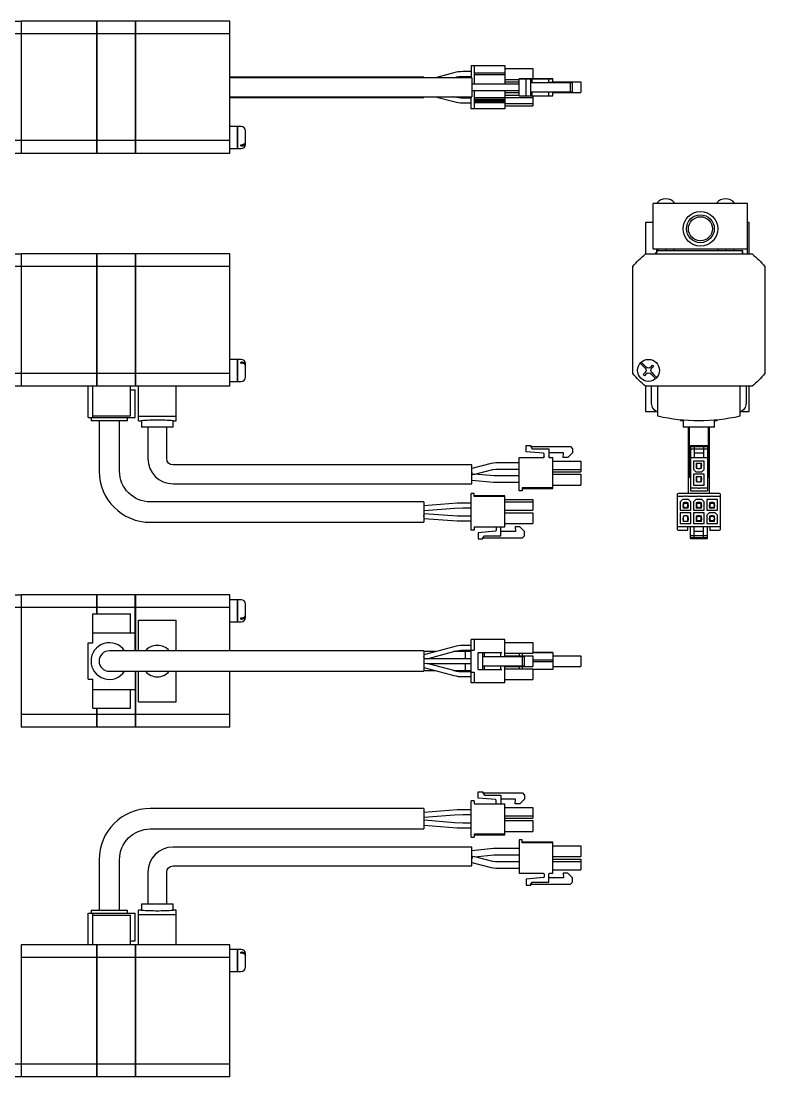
# Model space of a CAD drawing. Extents: x 0 to 658, y -8 to 363.
# Drawn here: x 421.2 to 657.6, y 27.5 to 362.9 of the extents above; entities that cross this region are included whole.
import ezdxf

# ---------------------------------------------------------------- set-up
doc = ezdxf.new("R2010")
doc.units = 0
doc.header["$LTSCALE"] = 0.5
doc.layers.add('MSM_CONTINUOUS', color=7, linetype='CONTINUOUS')

msp = doc.modelspace()

# ---------------------------------------------------------------- linework, layer by layer
at = {"layer": 'MSM_CONTINUOUS'}
for p, q in [((402.48, 362.88), (421.18, 362.88)), ((421.18, 362.88), (421.18, 320.88)), ((421.23, 362.83), (421.18, 362.83)), ((421.23, 362.88), (421.23, 320.88)), ((445.18, 362.88), (421.23, 362.88)), ((445.18, 362.88), (445.18, 320.88)), ((445.23, 362.83), (445.18, 362.83)), ((445.23, 362.88), (445.23, 320.88)), ((457.48, 362.88), (445.23, 362.88)), ((457.48, 362.88), (457.48, 320.88)), ((457.53, 362.83), (457.48, 362.83)), ((457.53, 362.88), (457.53, 320.88)), ((487.48, 362.88), (457.53, 362.88)), ((487.48, 320.88), (487.48, 362.88)), ((421.18, 358.86), (412.48, 358.86)), ((421.23, 358.6), (421.18, 358.6)), ((445.18, 358.86), (421.23, 358.86)), ((445.23, 358.6), (445.18, 358.6)), ((457.48, 358.86), (445.23, 358.86)), ((457.53, 358.6), (457.48, 358.6)), ((487.48, 358.86), (457.53, 358.86)), ((558.72, 346.46), (552.86, 344.88)), ((564.23, 346.83), (561.6, 346.83)), ((564.23, 348.78), (564.23, 344.88)), ((564.23, 348.78), (574.93, 348.78)), ((565.23, 348.78), (565.23, 342.88)), ((574.93, 346.33), (565.23, 346.33)), ((574.93, 345.83), (565.23, 345.83)), ((574.93, 348.78), (574.93, 342.88)), ((574.93, 347.78), (583.83, 347.78)), ((583.83, 347.78), (583.83, 344.58)), ((549.23, 345.13), (487.48, 345.13)), ((564.48, 344.88), (487.48, 344.88)), ((548.23, 345.13), (548.23, 344.88)), ((549.23, 345.13), (549.23, 344.88)), ((558.65, 344.88), (559.1, 345.01)), ((559.1, 345.01), (559.11, 345.01)), ((561.6, 345.33), (564.23, 345.33)), ((564.48, 344.88), (564.48, 338.88)), ((570.86, 342.88), (564.48, 342.88)), ((571.38, 342.88), (564.48, 342.88)), ((572.12, 342.88), (570.86, 342.88)), ((571.58, 342.88), (571.38, 342.88)), ((579.48, 342.88), (571.58, 342.88)), ((579.48, 342.88), (572.12, 342.88)), ((574.93, 344.38), (579.48, 344.38)), ((574.93, 343.58), (579.48, 343.58)), ((579.48, 344.58), (587.13, 344.58)), ((579.48, 339.18), (579.48, 344.58)), ((579.48, 344.58), (579.48, 344.58)), ((580.48, 344.58), (579.48, 344.58)), ((590.18, 344.58), (580.48, 344.58)), ((587.25, 344.58), (581.68, 344.58)), ((581.68, 344.58), (583.18, 344.58)), ((581.68, 339.18), (581.68, 344.58)), ((583.18, 344.58), (583.68, 344.58)), ((583.18, 339.18), (583.18, 344.58)), ((583.18, 343.38), (595.78, 343.38)), ((583.68, 344.58), (588.93, 344.58)), ((583.68, 343.38), (583.68, 344.58)), ((587.13, 344.58), (587.43, 344.58)), ((587.43, 344.58), (587.25, 344.58)), ((588.93, 344.58), (589.23, 344.58)), ((588.93, 343.38), (588.93, 344.58)), ((593.61, 343.38), (588.93, 343.38)), ((589.23, 343.38), (588.93, 343.38)), ((589.23, 344.58), (590.18, 344.58)), ((590.18, 344.58), (590.18, 344.58)), ((590.18, 343.38), (590.18, 344.58)), ((590.18, 343.58), (599.08, 343.58)), ((590.18, 343.58), (599.08, 343.58)), ((590.18, 343.58), (599.08, 343.58)), ((593.48, 343.38), (593.61, 343.38)), ((594.98, 343.38), (593.61, 343.38)), ((596.48, 343.38), (594.98, 343.38)), ((595.78, 343.38), (596.48, 343.38)), ((595.78, 340.38), (595.78, 343.38)), ((596.48, 340.38), (596.48, 343.38)), ((599.08, 343.58), (599.08, 340.18)), ((487.48, 338.88), (564.48, 338.88)), ((548.23, 338.88), (548.23, 338.63)), ((549.23, 338.88), (549.23, 338.63)), ((552.86, 338.88), (558.71, 337.31)), ((559.1, 338.76), (558.65, 338.88)), ((564.23, 334.98), (564.23, 338.88)), ((564.48, 340.88), (570.86, 340.88)), ((565.23, 340.88), (565.23, 334.98)), ((570.86, 340.88), (572.12, 340.88)), ((572.12, 340.88), (579.48, 340.88)), ((574.93, 340.88), (574.93, 334.98)), ((574.93, 340.18), (579.48, 340.18)), ((574.93, 339.38), (579.48, 339.38)), ((579.48, 339.18), (581.68, 339.18)), ((581.68, 339.18), (583.18, 339.18)), ((583.18, 340.38), (595.78, 340.38)), ((583.18, 339.18), (583.68, 339.18)), ((583.68, 339.18), (583.68, 340.38)), ((583.68, 339.18), (588.93, 339.18)), ((583.83, 339.18), (583.83, 335.98)), ((588.93, 339.18), (588.93, 340.38)), ((588.93, 339.18), (589.23, 339.18)), ((589.23, 339.18), (590.18, 339.18)), ((590.18, 339.18), (590.18, 340.38)), ((590.18, 340.18), (599.08, 340.18)), ((595.78, 340.38), (596.48, 340.38)), ((487.48, 338.63), (549.23, 338.63)), ((564.23, 338.43), (561.6, 338.43)), ((561.6, 336.93), (564.23, 336.93)), ((574.93, 338.48), (565.23, 338.48)), ((574.93, 337.98), (565.23, 337.98)), ((574.93, 337.93), (565.23, 337.93)), ((574.93, 337.43), (565.23, 337.43)), ((574.93, 337.38), (565.23, 337.38)), ((574.93, 336.88), (565.23, 336.88)), ((574.93, 338.63), (583.83, 338.63)), ((574.93, 336.73), (583.83, 336.73)), ((574.93, 335.98), (583.83, 335.98)), ((574.93, 334.98), (564.23, 334.98)), ((489.98, 329.38), (487.48, 329.38)), ((489.98, 322.38), (489.98, 329.38)), ((490.03, 329.33), (489.98, 329.33)), ((490.03, 322.38), (490.03, 329.38)), ((491.18, 329.38), (490.03, 329.38)), ((492.48, 323.68), (492.48, 328.08)), ((421.18, 324.91), (412.48, 324.91)), ((421.23, 325.17), (421.18, 325.17)), ((445.18, 324.91), (421.23, 324.91)), ((445.23, 325.17), (445.18, 325.17)), ((457.48, 324.91), (445.23, 324.91)), ((457.53, 325.17), (457.48, 325.17)), ((487.48, 324.91), (457.53, 324.91)), ((487.48, 322.38), (489.98, 322.38)), ((489.98, 322.43), (490.03, 322.43)), ((490.03, 322.38), (491.18, 322.38)), ((490.98, 323.59), (491.18, 323.59)), ((490.98, 323.24), (490.98, 323.59)), ((490.98, 323.24), (491.18, 323.24)), ((421.18, 320.88), (405.98, 320.88)), ((421.23, 320.93), (421.18, 320.93)), ((445.18, 320.88), (421.23, 320.88)), ((445.23, 320.93), (445.18, 320.93)), ((457.48, 320.88), (445.23, 320.88)), ((457.53, 320.93), (457.48, 320.93)), ((487.48, 320.88), (457.53, 320.88)), ((622.11, 290.42), (622.11, 304.92)), ((652.11, 304.92), (622.11, 304.92)), ((623.26, 305.08), (628.96, 305.08)), ((623.26, 305.08), (623.26, 304.92)), ((628.96, 304.92), (628.96, 305.08)), ((642.26, 305.08), (647.96, 305.08)), ((642.26, 305.08), (642.26, 304.92)), ((647.96, 304.92), (647.96, 305.08)), ((652.11, 288.92), (652.11, 304.92)), ((619.61, 298.92), (619.61, 288.92)), ((622.11, 298.92), (619.61, 298.92)), ((652.61, 298.92), (652.11, 298.92)), ((652.61, 288.92), (652.61, 298.92)), ((402.48, 288.92), (421.18, 288.92)), ((421.18, 288.92), (421.18, 246.92)), ((421.23, 288.87), (421.18, 288.87)), ((421.23, 288.92), (421.23, 246.92)), ((445.18, 288.92), (421.23, 288.92)), ((445.18, 288.92), (445.18, 246.92)), ((445.23, 288.87), (445.18, 288.87)), ((445.23, 288.92), (445.23, 246.92)), ((457.48, 288.92), (445.23, 288.92)), ((457.48, 288.92), (457.48, 246.92)), ((457.53, 288.87), (457.48, 288.87)), ((457.53, 288.92), (457.53, 246.92)), ((487.48, 288.92), (457.53, 288.92)), ((487.48, 246.92), (487.48, 288.92)), ((619.64, 288.92), (653.58, 288.92)), ((652.11, 290.42), (622.11, 290.42)), ((623.61, 289.92), (622.61, 288.92)), ((623.11, 290.42), (623.11, 288.92)), ((623.61, 290.42), (623.61, 289.92)), ((650.61, 289.92), (623.61, 289.92)), ((626.11, 290.42), (626.11, 289.92)), ((628.61, 290.42), (628.61, 289.92)), ((642.61, 290.42), (642.61, 289.92)), ((645.11, 290.42), (645.11, 289.92)), ((647.61, 290.42), (647.61, 289.92)), ((650.51, 288.92), (650.51, 289.92)), ((650.61, 288.92), (650.61, 289.92)), ((421.18, 284.89), (412.48, 284.89)), ((421.23, 284.63), (421.18, 284.63)), ((445.18, 284.89), (421.23, 284.89)), ((445.23, 284.63), (445.18, 284.63)), ((457.48, 284.89), (445.23, 284.89)), ((457.53, 284.63), (457.48, 284.63)), ((487.48, 284.89), (457.53, 284.89)), ((615.61, 250.94), (615.61, 284.89)), ((657.61, 284.89), (657.61, 250.94)), ((489.98, 255.42), (487.48, 255.42)), ((489.98, 248.42), (489.98, 255.42)), ((490.03, 255.37), (489.98, 255.37)), ((490.03, 248.42), (490.03, 255.42)), ((491.18, 255.42), (490.03, 255.42)), ((490.98, 254.56), (491.18, 254.56)), ((490.98, 254.21), (490.98, 254.56)), ((490.98, 254.21), (491.18, 254.21)), ((492.48, 249.72), (492.48, 254.12)), ((619.55, 252.62), (617.96, 254.21)), ((618.31, 254.56), (619.9, 252.98)), ((621.31, 252.98), (621.91, 253.58)), ((622.27, 253.22), (621.67, 252.62)), ((621.91, 253.58), (622.27, 253.22)), ((421.18, 250.94), (412.48, 250.94)), ((421.23, 251.2), (421.18, 251.2)), ((445.18, 250.94), (421.23, 250.94)), ((445.23, 251.2), (445.18, 251.2)), ((457.48, 250.94), (445.23, 250.94)), ((457.53, 251.2), (457.48, 251.2)), ((487.48, 250.94), (457.53, 250.94)), ((487.48, 248.42), (489.98, 248.42)), ((489.98, 248.47), (490.03, 248.47)), ((490.03, 248.42), (491.18, 248.42)), ((618.94, 250.61), (619.55, 251.21)), ((619.3, 250.25), (618.94, 250.61)), ((619.9, 250.85), (619.3, 250.25)), ((621.97, 250.19), (621.31, 250.85)), ((621.67, 251.21), (622.33, 250.55)), ((622.9, 249.27), (621.97, 250.19)), ((622.33, 250.55), (623.25, 249.62)), ((421.18, 246.92), (402.48, 246.92)), ((421.23, 246.97), (421.18, 246.97)), ((457.48, 246.92), (421.23, 246.92)), ((442.48, 236.92), (442.48, 246.92)), ((443.98, 236.92), (443.98, 246.92)), ((445.23, 246.97), (445.18, 246.97)), ((455.98, 237.52), (455.98, 246.92)), ((455.98, 245.72), (457.48, 245.72)), ((457.53, 246.97), (457.48, 246.97)), ((457.48, 236.92), (457.48, 245.72)), ((487.48, 246.92), (457.53, 246.92)), ((458.48, 235.92), (458.48, 246.92)), ((470.48, 235.92), (470.48, 246.92)), ((619.61, 246.94), (619.61, 238.92)), ((653.58, 246.92), (619.64, 246.92)), ((621.61, 241.5), (621.61, 246.92)), ((623.61, 237.35), (623.61, 246.92)), ((649.61, 246.92), (649.61, 237.35)), ((651.61, 246.92), (651.61, 241.5)), ((652.61, 238.92), (652.61, 246.92)), ((619.61, 238.92), (623.08, 238.92)), ((650.14, 238.92), (652.61, 238.92)), ((442.48, 236.92), (457.48, 236.92)), ((443.41, 236.92), (443.41, 235.92)), ((455.05, 235.92), (443.41, 235.92)), ((443.98, 237.52), (455.98, 237.52)), ((445.98, 235.92), (445.98, 219.92)), ((452.48, 219.92), (452.48, 235.92)), ((455.05, 235.92), (455.05, 236.92)), ((458.48, 237.35), (470.48, 237.35)), ((458.48, 235.92), (459.48, 235.92)), ((459.48, 235.92), (459.48, 233.92)), ((469.48, 235.92), (470.48, 235.92)), ((469.48, 233.92), (469.48, 235.92)), ((630.79, 236.2), (630.79, 235.92)), ((631.61, 235.92), (630.79, 235.92)), ((631.61, 236.13), (631.61, 233.92)), ((641.61, 233.92), (641.61, 236.13)), ((642.43, 235.92), (641.61, 235.92)), ((642.43, 235.92), (642.43, 236.2)), ((469.48, 233.92), (459.48, 233.92)), ((461.48, 233.92), (461.48, 223.92)), ((467.48, 223.92), (467.48, 233.92)), ((641.61, 233.92), (631.61, 233.92)), ((633.36, 212.82), (633.36, 233.92)), ((633.61, 218.92), (633.61, 233.92)), ((639.61, 233.92), (639.61, 218.92)), ((639.86, 233.92), (639.86, 212.82)), ((581.68, 228.02), (583.18, 228.02)), ((581.68, 226.1), (581.68, 228.02)), ((581.68, 228.02), (583.18, 228.02)), ((587.25, 225.61), (581.68, 226.1)), ((583.18, 228.02), (583.18, 227.72)), ((583.18, 227.72), (583.68, 227.02)), ((583.18, 227.72), (595.78, 227.72)), ((583.18, 227.72), (595.78, 227.72)), ((583.68, 227.02), (588.93, 227.02)), ((587.43, 224.52), (587.43, 225.42)), ((588.93, 227.02), (588.93, 224.52)), ((593.61, 225.72), (588.93, 225.72)), ((593.48, 224.22), (593.61, 225.72)), ((593.48, 224.22), (593.61, 225.72)), ((596.48, 225.72), (594.98, 224.22)), ((595.78, 227.72), (596.48, 227.02)), ((595.78, 227.72), (596.48, 227.02)), ((596.48, 227.02), (596.48, 225.72)), ((633.91, 228.02), (639.31, 228.02)), ((633.91, 228.02), (633.91, 213.62)), ((633.91, 227.72), (639.31, 227.72)), ((633.91, 227.02), (639.31, 227.02)), ((635.11, 227.72), (635.11, 224.22)), ((635.11, 225.72), (638.11, 225.72)), ((638.11, 227.72), (638.11, 224.22)), ((639.31, 228.02), (639.31, 213.62)), ((564.48, 221.92), (469.48, 221.92)), ((570.61, 222.4), (564.48, 220.8)), ((564.48, 215.92), (564.48, 221.92)), ((572.12, 222.59), (570.61, 222.4)), ((579.48, 222.59), (572.12, 222.59)), ((579.48, 224.22), (587.13, 224.22)), ((579.48, 213.62), (579.48, 224.22)), ((579.48, 224.22), (587.13, 224.22)), ((587.13, 224.22), (587.13, 224.22)), ((589.23, 224.22), (589.23, 224.22)), ((589.23, 224.22), (590.18, 224.22)), ((589.23, 224.22), (590.18, 224.22)), ((590.18, 214.37), (590.18, 224.22)), ((590.18, 223.12), (599.08, 223.12)), ((590.18, 223.12), (599.08, 223.12)), ((594.98, 224.22), (593.48, 224.22)), ((599.08, 223.12), (599.08, 219.72)), ((633.61, 221.92), (633.36, 221.92)), ((633.91, 223.92), (633.61, 223.92)), ((633.91, 224.22), (639.31, 224.22)), ((634.91, 223.12), (634.91, 220.47)), ((638.31, 223.12), (634.91, 223.12)), ((635.71, 221.97), (635.71, 221.47)), ((635.86, 221.97), (635.71, 221.97)), ((635.71, 221.47), (635.86, 221.47)), ((635.81, 222.47), (637.41, 222.47)), ((635.81, 222.47), (635.81, 221.97)), ((635.81, 221.47), (635.81, 220.82)), ((635.86, 222.47), (635.86, 221.09)), ((637.36, 221.09), (637.36, 222.47)), ((637.36, 221.97), (637.51, 221.97)), ((637.36, 221.47), (637.51, 221.47)), ((637.41, 221.97), (637.41, 222.47)), ((637.41, 220.82), (637.41, 221.47)), ((637.51, 221.47), (637.51, 221.97)), ((638.31, 220.47), (638.31, 223.12)), ((639.61, 223.92), (639.31, 223.92)), ((639.86, 221.92), (639.61, 221.92)), ((564.7, 218.92), (564.48, 219.77)), ((564.7, 218.92), (564.48, 219.77)), ((564.48, 218.07), (564.58, 219.06)), ((564.67, 219.05), (564.58, 219.06)), ((564.7, 218.92), (565.43, 218.98)), ((565.43, 218.98), (571.11, 220.46)), ((571.48, 218.39), (565.43, 218.98)), ((571.11, 220.46), (572.12, 220.59)), ((571.58, 218.39), (571.48, 218.39)), ((579.48, 218.39), (571.58, 218.39)), ((572.12, 220.59), (579.48, 220.59)), ((590.18, 220.47), (599.08, 220.47)), ((590.18, 219.72), (599.08, 219.72)), ((590.18, 218.92), (599.08, 218.92)), ((590.18, 218.92), (599.08, 218.92)), ((599.08, 218.92), (599.08, 215.52)), ((634.91, 220.47), (635.66, 219.72)), ((638.31, 218.92), (634.91, 218.92)), ((634.91, 218.92), (634.91, 215.52)), ((635.66, 219.72), (637.56, 219.72)), ((635.81, 220.82), (636.13, 220.82)), ((635.81, 218.27), (637.41, 218.27)), ((635.81, 218.27), (635.81, 217.77)), ((635.86, 221.09), (636.23, 220.72)), ((635.86, 218.27), (635.86, 216.89)), ((636.23, 220.72), (636.98, 220.72)), ((636.98, 220.72), (637.36, 221.09)), ((637.08, 220.82), (637.41, 220.82)), ((637.36, 216.89), (637.36, 218.27)), ((637.41, 217.77), (637.41, 218.27)), ((637.56, 219.72), (638.31, 220.47)), ((638.31, 215.52), (638.31, 218.92)), ((469.48, 215.92), (564.48, 215.92)), ((564.48, 217.06), (571.29, 216.4)), ((571.29, 216.4), (571.58, 216.39)), ((571.58, 216.39), (579.48, 216.39)), ((590.18, 215.52), (599.08, 215.52)), ((634.91, 215.52), (638.31, 215.52)), ((635.86, 217.77), (635.71, 217.77)), ((635.71, 217.77), (635.71, 217.27)), ((635.71, 217.27), (635.86, 217.27)), ((635.81, 217.27), (635.81, 216.62)), ((635.81, 216.62), (636.13, 216.62)), ((635.86, 216.89), (636.23, 216.52)), ((636.23, 216.52), (636.98, 216.52)), ((636.98, 216.52), (637.36, 216.89)), ((637.08, 216.62), (637.41, 216.62)), ((637.36, 217.77), (637.51, 217.77)), ((637.36, 217.27), (637.51, 217.27)), ((637.41, 216.62), (637.41, 217.27)), ((637.51, 217.27), (637.51, 217.77)), ((564.23, 201.22), (564.23, 212.82)), ((565.23, 212.82), (564.23, 212.82)), ((565.23, 211.82), (565.23, 212.82)), ((574.93, 212.07), (565.23, 212.07)), ((574.93, 211.82), (565.23, 211.82)), ((574.93, 202.22), (574.93, 212.07)), ((580.48, 213.62), (579.48, 213.62)), ((590.18, 214.62), (580.48, 214.62)), ((580.48, 214.62), (580.48, 213.62)), ((580.48, 214.37), (590.18, 214.37)), ((629.71, 212.52), (629.71, 201.52)), ((631.61, 211.82), (629.71, 211.82)), ((643.21, 212.82), (630.01, 212.82)), ((632.16, 211.82), (632.11, 211.82)), ((632.71, 211.82), (632.66, 211.82)), ((636.08, 211.82), (633.21, 211.82)), ((633.91, 214.62), (636.36, 214.62)), ((633.91, 213.62), (639.31, 213.62)), ((636.63, 211.82), (636.58, 211.82)), ((636.86, 214.62), (639.31, 214.62)), ((640.56, 211.82), (637.13, 211.82)), ((643.51, 211.82), (641.06, 211.82)), ((643.51, 201.52), (643.51, 212.52)), ((549.23, 210.17), (462.23, 210.17)), ((549.23, 210.17), (549.23, 203.67)), ((559.77, 209.76), (549.23, 208.92)), ((549.29, 207.42), (558.97, 208.19)), ((558.97, 208.19), (561.6, 208.29)), ((564.23, 209.79), (560.63, 209.79)), ((561.6, 208.29), (564.23, 208.29)), ((574.93, 210.92), (583.83, 210.92)), ((574.93, 210.17), (583.83, 210.17)), ((583.83, 210.92), (583.83, 207.52)), ((631.46, 210.92), (630.71, 210.17)), ((630.71, 210.17), (630.71, 207.52)), ((633.36, 210.92), (631.46, 210.92)), ((631.51, 209.17), (631.51, 208.67)), ((631.66, 209.17), (631.51, 209.17)), ((631.51, 208.67), (631.66, 208.67)), ((631.61, 209.82), (631.61, 209.17)), ((631.93, 209.82), (631.61, 209.82)), ((631.61, 208.67), (631.61, 208.17)), ((633.21, 208.17), (631.61, 208.17)), ((631.93, 209.82), (631.66, 209.54)), ((631.66, 209.54), (631.66, 208.17)), ((632.03, 209.92), (631.93, 209.82)), ((632.78, 209.92), (632.03, 209.92)), ((632.72, 208.17), (632.19, 208.32)), ((632.62, 209.76), (633.07, 209.63)), ((633.16, 209.54), (632.78, 209.92)), ((633.21, 209.82), (632.88, 209.82)), ((633.16, 208.17), (633.16, 209.54)), ((633.31, 209.17), (633.16, 209.17)), ((633.31, 208.67), (633.16, 208.67)), ((633.21, 209.17), (633.21, 209.82)), ((633.21, 208.17), (633.21, 208.67)), ((633.31, 208.67), (633.31, 209.17)), ((634.11, 210.17), (633.36, 210.92)), ((634.11, 207.52), (634.11, 210.17)), ((635.66, 210.92), (634.91, 210.17)), ((634.91, 210.17), (634.91, 207.52)), ((637.56, 210.92), (635.66, 210.92)), ((635.86, 209.17), (635.71, 209.17)), ((635.71, 209.17), (635.71, 208.67)), ((635.71, 208.67), (635.86, 208.67)), ((636.13, 209.82), (635.81, 209.82)), ((635.81, 209.82), (635.81, 209.17)), ((635.81, 208.67), (635.81, 208.17)), ((637.41, 208.17), (635.81, 208.17)), ((636.23, 209.92), (635.86, 209.54)), ((635.86, 209.54), (635.86, 208.17)), ((635.86, 208.17), (635.86, 208.25)), ((636.98, 209.92), (636.23, 209.92)), ((637.36, 209.54), (636.98, 209.92)), ((637.41, 209.82), (637.08, 209.82)), ((637.35, 208.17), (637.36, 208.25)), ((637.36, 208.17), (637.36, 209.54)), ((637.51, 209.17), (637.36, 209.17)), ((637.51, 208.67), (637.36, 208.67)), ((637.41, 209.17), (637.41, 209.82)), ((637.41, 208.17), (637.41, 208.67)), ((637.51, 208.67), (637.51, 209.17)), ((638.31, 210.17), (637.56, 210.92)), ((638.31, 207.52), (638.31, 210.17)), ((639.11, 210.92), (639.11, 207.52)), ((642.51, 210.92), (639.11, 210.92)), ((640.06, 209.17), (639.91, 209.17)), ((639.91, 209.17), (639.91, 208.67)), ((639.91, 208.67), (640.06, 208.67)), ((640.33, 209.82), (640.01, 209.82)), ((640.01, 209.82), (640.01, 209.17)), ((640.01, 208.67), (640.01, 208.17)), ((641.61, 208.17), (640.01, 208.17)), ((640.43, 209.92), (640.06, 209.54)), ((640.06, 209.54), (640.06, 208.17)), ((640.59, 209.76), (640.14, 209.63)), ((641.18, 209.92), (640.43, 209.92)), ((640.49, 208.17), (641.02, 208.32)), ((641.28, 209.82), (641.18, 209.92)), ((641.61, 209.82), (641.28, 209.82)), ((641.56, 209.54), (641.28, 209.82)), ((641.56, 208.17), (641.56, 209.54)), ((641.71, 209.17), (641.56, 209.17)), ((641.71, 208.67), (641.56, 208.67)), ((641.61, 209.17), (641.61, 209.82)), ((641.61, 208.17), (641.61, 208.67)), ((641.71, 208.67), (641.71, 209.17)), ((642.51, 207.52), (642.51, 210.92)), ((549.23, 205.67), (549.29, 206.41)), ((549.29, 206.41), (549.23, 206.39)), ((549.23, 204.91), (559.8, 204.12)), ((559.91, 205.62), (549.29, 206.41)), ((564.23, 205.59), (560.6, 205.59)), ((574.93, 207.52), (583.83, 207.52)), ((574.93, 206.72), (583.83, 206.72)), ((583.83, 206.72), (583.83, 203.32)), ((630.71, 207.52), (634.11, 207.52)), ((634.11, 206.72), (630.71, 206.72)), ((630.71, 206.72), (630.71, 203.32)), ((631.66, 204.97), (631.51, 204.97)), ((631.51, 204.97), (631.51, 204.47)), ((631.93, 205.62), (631.61, 205.62)), ((631.61, 205.62), (631.61, 204.97)), ((632.03, 205.72), (631.66, 205.34)), ((631.66, 205.34), (631.66, 203.97)), ((632.78, 205.72), (632.03, 205.72)), ((633.16, 205.34), (632.78, 205.72)), ((633.21, 205.62), (632.88, 205.62)), ((633.16, 203.97), (633.16, 205.34)), ((633.31, 204.97), (633.16, 204.97)), ((633.21, 204.97), (633.21, 205.62)), ((633.31, 204.47), (633.31, 204.97)), ((634.11, 203.32), (634.11, 206.72)), ((634.91, 207.52), (638.31, 207.52)), ((638.31, 206.72), (634.91, 206.72)), ((634.91, 206.72), (634.91, 203.32)), ((635.86, 204.97), (635.71, 204.97)), ((635.71, 204.97), (635.71, 204.47)), ((635.81, 205.62), (635.81, 204.97)), ((636.13, 205.62), (635.81, 205.62)), ((636.13, 205.62), (635.86, 205.34)), ((635.86, 205.34), (635.86, 203.97)), ((636.23, 205.72), (636.13, 205.62)), ((636.98, 205.72), (636.23, 205.72)), ((637.08, 205.62), (636.98, 205.72)), ((637.36, 205.34), (637.08, 205.62)), ((637.41, 205.62), (637.08, 205.62)), ((637.36, 203.97), (637.36, 205.34)), ((637.51, 204.97), (637.36, 204.97)), ((637.41, 204.97), (637.41, 205.62)), ((637.51, 204.47), (637.51, 204.97)), ((638.31, 203.32), (638.31, 206.72)), ((639.11, 207.52), (642.51, 207.52)), ((639.86, 206.72), (639.11, 205.97)), ((639.11, 205.97), (639.11, 203.32)), ((641.76, 206.72), (639.86, 206.72)), ((639.91, 204.97), (639.91, 204.47)), ((640.06, 204.97), (639.91, 204.97)), ((640.33, 205.62), (640.01, 205.62)), ((640.01, 205.62), (640.01, 204.97)), ((640.33, 205.62), (640.06, 205.34)), ((640.06, 205.34), (640.06, 203.97)), ((640.43, 205.72), (640.33, 205.62)), ((641.18, 205.72), (640.43, 205.72)), ((641.01, 205.56), (640.46, 205.72)), ((641.56, 205.34), (641.18, 205.72)), ((641.61, 205.62), (641.28, 205.62)), ((641.56, 203.97), (641.56, 205.34)), ((641.71, 204.97), (641.56, 204.97)), ((641.61, 204.97), (641.61, 205.62)), ((641.71, 204.47), (641.71, 204.97)), ((642.51, 205.97), (641.76, 206.72)), ((642.51, 203.32), (642.51, 205.97)), ((462.23, 203.67), (549.23, 203.67)), ((560.6, 204.09), (564.23, 204.09)), ((565.23, 202.22), (565.23, 201.22)), ((565.23, 202.22), (574.93, 202.22)), ((572.18, 201.92), (572.18, 201.02)), ((573.68, 199.42), (573.68, 201.92)), ((574.93, 203.32), (583.83, 203.32)), ((578.23, 202.22), (578.36, 200.72)), ((579.73, 202.22), (578.23, 202.22)), ((581.23, 200.72), (579.73, 202.22)), ((643.51, 202.22), (629.71, 202.22)), ((630.71, 203.32), (634.11, 203.32)), ((631.51, 204.47), (631.66, 204.47)), ((631.61, 204.47), (631.61, 203.97)), ((633.21, 203.97), (631.61, 203.97)), ((633.11, 201.22), (633.11, 202.22)), ((633.31, 204.47), (633.16, 204.47)), ((633.21, 203.97), (633.21, 204.47)), ((633.91, 198.42), (633.91, 202.22)), ((634.91, 203.32), (638.31, 203.32)), ((635.11, 198.72), (635.11, 202.22)), ((635.71, 204.47), (635.86, 204.47)), ((635.81, 204.47), (635.81, 203.97)), ((637.41, 203.97), (635.81, 203.97)), ((637.51, 204.47), (637.36, 204.47)), ((637.41, 203.97), (637.41, 204.47)), ((638.11, 198.72), (638.11, 202.22)), ((639.11, 203.32), (642.51, 203.32)), ((639.31, 198.42), (639.31, 202.22)), ((639.91, 204.47), (640.06, 204.47)), ((640.01, 204.47), (640.01, 203.97)), ((641.61, 203.97), (640.01, 203.97)), ((640.06, 204.27), (640.6, 204.12)), ((640.11, 202.22), (640.11, 201.22)), ((641.71, 204.47), (641.56, 204.47)), ((641.61, 203.97), (641.61, 204.47)), ((565.23, 201.22), (564.23, 201.22)), ((572, 200.82), (566.43, 200.33)), ((566.43, 200.33), (566.43, 198.42)), ((566.43, 198.42), (567.93, 198.42)), ((567.93, 198.72), (568.43, 199.42)), ((567.93, 198.42), (567.93, 198.72)), ((567.93, 198.72), (580.53, 198.72)), ((568.43, 199.42), (573.68, 199.42)), ((578.36, 200.72), (573.68, 200.72)), ((580.53, 198.72), (581.23, 199.42)), ((581.23, 199.42), (581.23, 200.72)), ((630.01, 201.22), (633.11, 201.22)), ((639.31, 199.42), (633.91, 199.42)), ((639.31, 198.72), (633.91, 198.72)), ((639.31, 198.42), (633.91, 198.42)), ((638.11, 200.72), (635.11, 200.72)), ((640.11, 201.22), (643.21, 201.22)), ((405.98, 180.59), (421.18, 180.59)), ((421.18, 180.59), (421.18, 138.59)), ((421.23, 180.54), (421.18, 180.54)), ((421.23, 180.59), (421.23, 138.59)), ((445.18, 180.59), (421.23, 180.59)), ((445.18, 180.59), (445.18, 174.59)), ((445.23, 180.54), (445.18, 180.54)), ((445.23, 180.59), (445.23, 174.59)), ((457.48, 180.59), (445.23, 180.59)), ((457.48, 162.84), (457.48, 180.59)), ((457.53, 180.54), (457.48, 180.54)), ((457.53, 180.59), (457.53, 162.84)), ((487.48, 180.59), (457.53, 180.59)), ((487.48, 162.84), (487.48, 180.59)), ((489.98, 179.09), (487.48, 179.09)), ((489.98, 172.09), (489.98, 179.09)), ((490.03, 179.04), (489.98, 179.04)), ((490.03, 172.09), (490.03, 179.09)), ((491.18, 179.09), (490.03, 179.09)), ((492.48, 173.39), (492.48, 177.79)), ((421.18, 176.56), (412.48, 176.56)), ((421.23, 176.3), (421.18, 176.3)), ((445.18, 176.56), (421.23, 176.56)), ((443.98, 165.37), (443.98, 174.59)), ((443.98, 174.59), (455.98, 174.59)), ((445.23, 176.3), (445.18, 176.3)), ((457.48, 176.56), (445.23, 176.56)), ((455.98, 168.59), (455.98, 174.59)), ((457.53, 176.3), (457.48, 176.3)), ((487.48, 176.56), (457.53, 176.56)), ((458.48, 162.84), (458.48, 172.59)), ((458.48, 172.59), (470.48, 172.59)), ((470.48, 162.84), (470.48, 172.59)), ((487.48, 172.09), (489.98, 172.09)), ((489.98, 172.14), (490.03, 172.14)), ((490.03, 172.09), (491.18, 172.09)), ((490.98, 173.3), (491.18, 173.3)), ((490.98, 172.94), (490.98, 173.3)), ((490.98, 172.94), (491.18, 172.94)), ((443.98, 168.59), (457.48, 168.59)), ((442.48, 153.81), (442.48, 165.37)), ((442.48, 165.37), (443.98, 165.37)), ((564.23, 164.54), (561.6, 164.54)), ((564.23, 152.69), (564.23, 166.49)), ((574.93, 166.49), (564.23, 166.49)), ((565.23, 166.49), (565.23, 163.09)), ((574.93, 161.09), (574.93, 166.49)), ((574.93, 165.49), (583.83, 165.49)), ((583.83, 165.49), (583.83, 162.09)), ((549.23, 162.84), (449.23, 162.84)), ((558.71, 164.16), (549.23, 161.61)), ((549.23, 162.84), (549.23, 156.34)), ((552.86, 162.59), (549.23, 162.59)), ((550.26, 160.34), (559.1, 162.71)), ((564.23, 162.59), (558.65, 162.59)), ((561.6, 163.04), (564.23, 163.04)), ((562.48, 160.34), (562.48, 162.59)), ((564.23, 163.09), (565.23, 163.09)), ((566.43, 162.29), (573.98, 162.29)), ((566.43, 156.89), (566.43, 162.29)), ((567.93, 156.89), (567.93, 162.29)), ((567.93, 161.09), (581.23, 161.09)), ((568.43, 161.09), (568.43, 162.29)), ((573.68, 161.09), (573.68, 162.29)), ((574.93, 162.09), (583.83, 162.09)), ((574.93, 161.29), (583.83, 161.29)), ((579.48, 162.09), (579.48, 161.29)), ((580.48, 162.09), (580.48, 161.29)), ((580.53, 158.09), (580.53, 161.09)), ((581.23, 158.09), (581.23, 161.09)), ((583.83, 162.29), (587.13, 162.29)), ((587.25, 162.29), (583.83, 162.29)), ((583.83, 162.29), (588.93, 162.29)), ((590.18, 162.29), (583.83, 162.29)), ((583.83, 161.29), (583.83, 157.89)), ((587.13, 162.29), (587.43, 162.29)), ((587.43, 162.29), (587.25, 162.29)), ((588.93, 162.29), (589.23, 162.29)), ((589.23, 162.29), (590.18, 162.29)), ((590.18, 162.29), (590.18, 162.29)), ((590.18, 162.29), (590.18, 156.89)), ((590.18, 161.29), (599.08, 161.29)), ((590.18, 161.29), (599.08, 161.29)), ((590.18, 161.29), (599.08, 161.29)), ((599.08, 161.29), (599.08, 157.89)), ((549.23, 160.63), (549.32, 160.34)), ((564.23, 160.34), (549.23, 160.34)), ((549.23, 158.84), (549.32, 158.84)), ((549.36, 158.95), (550.26, 158.84)), ((550.26, 158.84), (564.23, 158.84)), ((559.11, 156.47), (550.26, 158.84)), ((562.48, 156.59), (562.48, 158.84)), ((567.93, 158.09), (581.23, 158.09)), ((568.43, 156.89), (568.43, 158.09)), ((573.68, 156.89), (573.68, 158.09)), ((574.93, 152.69), (574.93, 158.09)), ((574.93, 157.89), (583.83, 157.89)), ((579.48, 157.89), (579.48, 157.09)), ((580.48, 157.89), (580.48, 157.09)), ((590.18, 159.84), (583.83, 159.84)), ((590.18, 159.34), (583.83, 159.34)), ((590.18, 157.89), (599.08, 157.89)), ((449.23, 156.34), (549.23, 156.34)), ((457.48, 156.34), (457.48, 138.59)), ((457.53, 156.34), (457.53, 138.59)), ((458.48, 146.59), (458.48, 156.34)), ((470.48, 146.59), (470.48, 156.34)), ((487.48, 138.59), (487.48, 156.34)), ((549.23, 157.56), (558.72, 155.02)), ((549.23, 156.59), (552.86, 156.59)), ((558.65, 156.59), (564.23, 156.59)), ((559.33, 156.41), (559.1, 156.47)), ((564.23, 156.14), (561.6, 156.14)), ((561.6, 154.64), (564.23, 154.64)), ((564.23, 156.09), (565.23, 156.09)), ((565.23, 156.09), (565.23, 152.69)), ((566.43, 156.89), (573.98, 156.89)), ((574.93, 157.09), (583.83, 157.09)), ((583.83, 157.09), (583.83, 153.69)), ((590.18, 156.89), (583.83, 156.89)), ((442.48, 153.81), (443.98, 153.81)), ((443.98, 144.59), (443.98, 153.81)), ((574.93, 152.69), (564.23, 152.69)), ((574.93, 153.69), (583.83, 153.69)), ((443.98, 150.59), (457.48, 150.59)), ((455.98, 144.59), (455.98, 150.59)), ((443.98, 144.59), (455.98, 144.59)), ((445.18, 144.59), (445.18, 138.59)), ((445.23, 144.59), (445.23, 138.59)), ((458.48, 146.59), (470.48, 146.59)), ((421.23, 142.87), (421.18, 142.87)), ((445.18, 142.62), (421.23, 142.62)), ((445.23, 142.87), (445.18, 142.87)), ((457.48, 142.62), (445.23, 142.62)), ((457.53, 142.87), (457.48, 142.87)), ((487.48, 142.62), (457.53, 142.62)), ((421.23, 138.64), (421.18, 138.64)), ((445.18, 138.59), (421.23, 138.59)), ((445.23, 138.64), (445.18, 138.64)), ((457.48, 138.59), (445.23, 138.59)), ((457.53, 138.64), (457.48, 138.64)), ((487.48, 138.59), (457.53, 138.59)), ((566.43, 116.09), (566.43, 118)), ((566.43, 118), (567.93, 118)), ((567.93, 118), (567.93, 117.7)), ((567.93, 117.7), (568.43, 117)), ((567.93, 117.7), (580.53, 117.7)), ((580.53, 117.7), (581.23, 117)), ((564.23, 103.6), (564.23, 115.2)), ((565.23, 115.2), (564.23, 115.2)), ((565.23, 115.2), (565.23, 114.2)), ((565.23, 114.2), (574.93, 114.2)), ((572, 115.6), (566.43, 116.09)), ((568.43, 117), (573.68, 117)), ((572.18, 114.5), (572.18, 115.4)), ((573.68, 117), (573.68, 114.5)), ((578.36, 115.7), (573.68, 115.7)), ((574.93, 104.35), (574.93, 114.2)), ((578.23, 114.2), (578.36, 115.7)), ((579.73, 114.2), (578.23, 114.2)), ((581.23, 115.7), (579.73, 114.2)), ((581.23, 117), (581.23, 115.7)), ((549.23, 112.75), (462.23, 112.75)), ((549.23, 112.75), (549.23, 106.25)), ((559.8, 112.29), (549.23, 111.5)), ((549.29, 110), (558.97, 110.73)), ((558.97, 110.73), (561.6, 110.83)), ((564.23, 112.33), (560.6, 112.33)), ((561.6, 110.83), (564.23, 110.83)), ((574.93, 113.1), (583.83, 113.1)), ((583.83, 113.1), (583.83, 109.7)), ((549.29, 110), (549.23, 110.03)), ((549.23, 107.5), (559.77, 106.66)), ((558.97, 108.23), (549.29, 109)), ((561.6, 108.13), (558.97, 108.23)), ((564.23, 108.13), (561.6, 108.13)), ((574.93, 110.45), (583.83, 110.45)), ((574.93, 109.7), (583.83, 109.7)), ((574.93, 108.9), (583.83, 108.9)), ((583.83, 108.9), (583.83, 105.5)), ((462.23, 106.25), (549.23, 106.25)), ((560.63, 106.63), (564.23, 106.63)), ((574.93, 104.6), (565.23, 104.6)), ((565.23, 104.6), (565.23, 103.6)), ((565.23, 104.35), (574.93, 104.35)), ((574.93, 105.5), (583.83, 105.5)), ((564.23, 103.6), (565.23, 103.6)), ((580.48, 102.8), (579.48, 102.8)), ((579.48, 102.8), (579.48, 92.2)), ((580.48, 102.8), (579.48, 102.8)), ((580.48, 101.8), (580.48, 102.8)), ((590.18, 102.05), (580.48, 102.05)), ((590.18, 101.8), (580.48, 101.8)), ((590.18, 101.8), (580.48, 101.8)), ((590.18, 101.8), (590.18, 102.05)), ((590.18, 92.2), (590.18, 101.8)), ((590.18, 100.9), (599.08, 100.9)), ((590.18, 100.9), (599.08, 100.9)), ((599.08, 100.9), (599.08, 97.5)), ((564.48, 100.5), (469.48, 100.5)), ((564.48, 94.5), (564.48, 100.5)), ((571.29, 100.01), (564.48, 99.35)), ((564.58, 97.35), (564.48, 98.35)), ((564.48, 96.65), (564.73, 97.62)), ((564.48, 96.65), (564.7, 97.49)), ((564.58, 97.35), (564.67, 97.36)), ((565.43, 97.44), (564.7, 97.49)), ((565.43, 97.44), (571.48, 98.02)), ((571.11, 95.95), (565.43, 97.44)), ((571.58, 100.03), (571.29, 100.01)), ((571.48, 98.02), (571.58, 98.03)), ((579.48, 100.03), (571.58, 100.03)), ((571.58, 98.03), (579.48, 98.03)), ((590.18, 97.5), (599.08, 97.5)), ((445.98, 96.5), (445.98, 80.5)), ((452.48, 80.5), (452.48, 96.5)), ((469.48, 94.5), (564.48, 94.5)), ((564.48, 95.62), (570.61, 94.02)), ((570.61, 94.02), (572.12, 93.83)), ((572.12, 95.83), (571.11, 95.95)), ((579.48, 95.83), (572.12, 95.83)), ((590.18, 96.7), (599.08, 96.7)), ((590.18, 96.7), (599.08, 96.7)), ((590.18, 95.95), (599.08, 95.95)), ((599.08, 96.7), (599.08, 93.3)), ((461.48, 92.5), (461.48, 82.5)), ((467.48, 82.5), (467.48, 92.5)), ((572.12, 93.83), (579.48, 93.83)), ((579.48, 92.2), (587.13, 92.2)), ((587.25, 90.8), (581.68, 90.31)), ((587.25, 90.8), (581.68, 90.31)), ((587.25, 90.8), (586.1, 90.7)), ((587.25, 90.8), (586.1, 90.7)), ((586.1, 90.7), (586.1, 90.7)), ((587.43, 91.9), (587.43, 91)), ((588.93, 89.4), (588.93, 91.9)), ((593.61, 90.7), (588.93, 90.7)), ((593.61, 90.7), (588.93, 90.7)), ((589.23, 92.2), (590.18, 92.2)), ((590.18, 93.3), (599.08, 93.3)), ((594.98, 92.2), (593.48, 92.2)), ((593.48, 92.2), (593.61, 90.7)), ((594.98, 92.2), (593.48, 92.2)), ((596.48, 90.7), (594.98, 92.2)), ((596.48, 90.7), (594.98, 92.2)), ((596.48, 89.4), (596.48, 90.7)), ((581.68, 90.31), (581.68, 88.4)), ((581.68, 88.4), (583.18, 88.4)), ((583.18, 88.7), (583.68, 89.4)), ((583.18, 88.4), (583.18, 88.7)), ((583.18, 88.7), (595.78, 88.7)), ((583.68, 89.4), (588.93, 89.4)), ((595.78, 88.7), (596.48, 89.4)), ((443.41, 80.5), (455.05, 80.5)), ((443.41, 80.5), (443.41, 79.5)), ((455.05, 79.5), (455.05, 80.5)), ((458.48, 69.5), (458.48, 80.5)), ((459.48, 80.5), (458.48, 80.5)), ((459.48, 82.5), (469.48, 82.5)), ((459.48, 82.5), (459.48, 80.5)), ((469.48, 80.5), (469.48, 82.5)), ((470.48, 80.5), (469.48, 80.5)), ((470.48, 69.5), (470.48, 80.5)), ((442.48, 69.5), (442.48, 79.5)), ((442.48, 79.5), (457.48, 79.5)), ((443.98, 69.5), (443.98, 79.5)), ((443.98, 78.9), (455.98, 78.9)), ((455.98, 69.5), (455.98, 78.9)), ((457.48, 70.7), (457.48, 79.5)), ((458.48, 79.07), (470.48, 79.07)), ((455.98, 70.7), (457.48, 70.7)), ((421.18, 69.5), (421.18, 27.5)), ((421.23, 69.45), (421.18, 69.45)), ((421.23, 69.5), (421.23, 27.5)), ((457.48, 69.5), (421.23, 69.5)), ((445.18, 69.5), (445.18, 27.5)), ((445.23, 69.45), (445.18, 69.45)), ((445.23, 69.5), (445.23, 27.5)), ((457.48, 69.5), (457.48, 27.5)), ((457.53, 69.45), (457.48, 69.45)), ((457.53, 69.5), (457.53, 27.5)), ((487.48, 69.5), (457.53, 69.5)), ((487.48, 27.5), (487.48, 69.5)), ((489.98, 68), (487.48, 68)), ((489.98, 61), (489.98, 68)), ((490.03, 67.95), (489.98, 67.95)), ((490.03, 61), (490.03, 68)), ((491.18, 68), (490.03, 68)), ((490.98, 67.15), (491.18, 67.15)), ((490.98, 66.79), (490.98, 67.15)), ((421.23, 65.21), (421.18, 65.21)), ((445.18, 65.47), (421.23, 65.47)), ((445.23, 65.21), (445.18, 65.21)), ((457.48, 65.47), (445.23, 65.47)), ((457.53, 65.21), (457.48, 65.21)), ((487.48, 65.47), (457.53, 65.47)), ((490.98, 66.79), (491.18, 66.79)), ((492.48, 62.3), (492.48, 66.7)), ((487.48, 61), (489.98, 61)), ((489.98, 61.05), (490.03, 61.05)), ((490.03, 61), (491.18, 61)), ((421.18, 31.53), (412.48, 31.53)), ((421.23, 31.79), (421.18, 31.79)), ((445.18, 31.53), (421.23, 31.53)), ((445.23, 31.79), (445.18, 31.79)), ((457.48, 31.53), (445.23, 31.53)), ((457.53, 31.79), (457.48, 31.79)), ((487.48, 31.53), (457.53, 31.53)), ((421.18, 27.5), (402.48, 27.5)), ((421.23, 27.55), (421.18, 27.55)), ((445.18, 27.5), (421.23, 27.5)), ((445.23, 27.55), (445.18, 27.55)), ((457.48, 27.5), (445.23, 27.5)), ((457.53, 27.55), (457.48, 27.55)), ((487.48, 27.5), (457.53, 27.5))]:
    msp.add_line(p, q, dxfattribs=at)
for centre, radius in [((637.11, 296.92), 5.5), ((637.11, 296.92), 4.42), ((637.11, 296.92), 3.82), ((620.61, 251.92), 3.5), ((632.41, 209.04), 0.75), ((636.61, 209.04), 0.75), ((640.81, 209.04), 0.75), ((636.61, 204.84), 0.75), ((640.81, 204.84), 0.75)]:
    msp.add_circle(centre, radius, dxfattribs=at)
for centre, radius, start, end in [((561.6, 335.68), 11.15, 89.9911, 105.0006), ((561.6, 348.09), 11.15, 255.0015, 270.0068), ((491.18, 328.08), 1.3, 0, 90), ((491.2, 325.2), 1.61, 269.2584, 304.7863), ((491.18, 323.68), 1.3, 270, 360), ((491.2, 324.9), 1.66, 269.4455, 299.7231), ((491.59, 324.24), 0.891, 298.7486, 355.0367), ((491.67, 324.55), 0.809, 303.6126, 357.2927), ((626.11, 302.72), 3.7, 90, 140.3692), ((626.11, 302.72), 3.7, 39.6308, 90), ((645.11, 302.72), 3.7, 90, 140.3692), ((645.11, 302.72), 3.7, 39.6308, 90), ((491.18, 254.12), 1.3, 0, 90), ((491.26, 253.16), 1.41, 41.3743, 92.8178), ((491.27, 252.82), 1.39, 42.8199, 93.04), ((491.73, 253.26), 0.754, 5.8166, 41.8939), ((491.73, 253.61), 0.751, 1.7681, 38.8955), ((491.18, 249.72), 1.3, 270, 360), ((464.51, 175.4), 60.73, 90.0287, 94.7515), ((464.45, 175.45), 60.68, 85.2466, 89.9732), ((587.23, 225.42), 0.2, 360, 85), ((469.48, 223.92), 8, 180, 270), ((587.13, 224.52), 0.3, 270, 360), ((589.23, 224.52), 0.3, 180, 270), ((462.23, 219.92), 16.25, 180, 270), ((630.01, 212.52), 0.3, 90, 180), ((643.21, 212.52), 0.3, 360, 90), ((560.63, 199.04), 10.75, 90, 94.548), ((549.29, 207.49), 0.0773, 219.0479, 269.5838), ((560.6, 214.84), 10.75, 265.7108, 270), ((630.01, 201.52), 0.3, 180, 270), ((643.21, 201.52), 0.3, 270, 360), ((491.18, 177.79), 1.3, 0, 90), ((491.2, 174.91), 1.61, 269.2584, 304.7863), ((491.18, 173.39), 1.3, 270, 360), ((491.2, 174.61), 1.66, 269.4455, 299.7231), ((491.59, 173.94), 0.891, 298.7486, 355.0367), ((491.67, 174.26), 0.809, 303.6126, 357.2927), ((449.23, 159.59), 5.82, 33.9465, 326.0534), ((464.48, 159.59), 5, 40.5416, 139.4584), ((561.6, 153.39), 11.15, 89.9911, 105.0006), ((449.23, 159.59), 3.25, 90, 270), ((544.31, 159.46), 5.17, 9.8115, 17.9539), ((553.85, 157.27), 4.79, 159.3932, 164.5796), ((464.48, 159.59), 5, 220.5416, 319.4584), ((561.6, 165.75), 11.11, 255, 270.006), ((571.88, 114.5), 0.3, 270, 0), ((571.98, 115.4), 0.2, 0, 85), ((573.98, 114.5), 0.3, 180, 270), ((462.23, 96.5), 16.25, 90, 180), ((560.6, 101.58), 10.75, 90, 94.2892), ((549.29, 108.92), 0.0773, 90.4162, 140.9521), ((560.63, 117.38), 10.75, 265.452, 270), ((469.48, 92.5), 8, 90, 180), ((587.23, 91), 0.2, 275, 0), ((587.23, 91), 0.2, 275, 0), ((464.51, 140.97), 60.68, 265.2466, 269.9732), ((464.45, 141.02), 60.73, 270.0287, 274.7515), ((491.18, 66.7), 1.3, 0, 90), ((491.26, 65.74), 1.41, 41.3743, 92.8178), ((491.27, 65.41), 1.39, 42.8199, 93.04), ((491.73, 65.85), 0.754, 5.8166, 41.8939), ((491.73, 66.2), 0.751, 1.7681, 38.8955), ((491.18, 62.3), 1.3, 270, 360)]:
    msp.add_arc(centre, radius, start, end, dxfattribs=at)
at = {"layer": 'MSM_CONTINUOUS', "extrusion": (0, 0, -1)}
for centre, radius, start, end in [((-561.6, 335.68), 9.65, 75.0035, 90.008), ((-561.6, 348.09), 9.65, 269.9899, 284.9986), ((-636.61, 267.92), 27, 38.9424, 51.0576), ((-636.61, 267.92), 27, 128.9424, 141.0576), ((-618.84, 251.92), 1, 135, 225), ((-620.61, 253.68), 1, 225, 315), ((-622.37, 251.92), 1, 315, 45), ((-636.61, 267.92), 27, 308.9424, 321.0576), ((-620.61, 250.15), 1, 45, 135), ((-636.61, 267.92), 27, 218.9424, 231.0576), ((-624.61, 241.5), 3, 289.4712, 0), ((-648.61, 241.5), 3, 180, 250.5288), ((-636.61, 295.92), 60, 257.4867, 282.5133), ((-469.48, 223.92), 2, 270, 0), ((-587.13, 224.52), 0.3, 180, 270), ((-587.13, 224.52), 0.3, 180, 270), ((-589.23, 224.52), 0.3, 270, 0), ((-589.23, 224.52), 0.3, 270, 0), ((-636.61, 221.59), 1, 41.4089, 61.0443), ((-636.61, 221.59), 1, 118.9543, 138.5897), ((-462.23, 219.92), 9.75, 270, 0), ((-636.61, 218.92), 3, 334.1574, 25.8426), ((-636.61, 217.39), 1, 41.4089, 61.0443), ((-636.61, 217.39), 1, 118.9543, 138.5897), ((-636.61, 218.92), 3, 154.1574, 205.8427), ((-631.86, 211.82), 0.25, 0, 180), ((-632.41, 211.82), 0.25, 0, 180), ((-632.96, 211.82), 0.25, 0, 180), ((-636.33, 211.82), 0.25, 0, 180), ((-636.61, 214.62), 0.25, 179.9993, 359.9993), ((-636.88, 211.82), 0.25, 0, 180), ((-640.81, 211.82), 0.25, 0, 180), ((-560.6, 214.84), 9.25, 270, 274.2892), ((-571.88, 201.92), 0.3, 90, 180), ((-573.98, 201.92), 0.3, 0, 90), ((-571.98, 201.02), 0.2, 180, 265), ((-561.6, 153.38), 9.65, 75.0035, 90.008), ((-561.59, 165.75), 9.61, 269.9909, 285.0002), ((-561.6, 165.8), 9.66, 269.995, 283.4337), ((-462.23, 96.5), 9.75, 360, 90), ((-469.48, 92.5), 2, 360, 90), ((-587.13, 91.9), 0.3, 90, 180), ((-587.23, 91), 0.2, 180, 265), ((-587.23, 91), 0.2, 180, 265), ((-589.23, 91.9), 0.3, 360, 90)]:
    msp.add_arc(centre, radius, start, end, dxfattribs=at)

doc.saveas('drawing.dxf')
